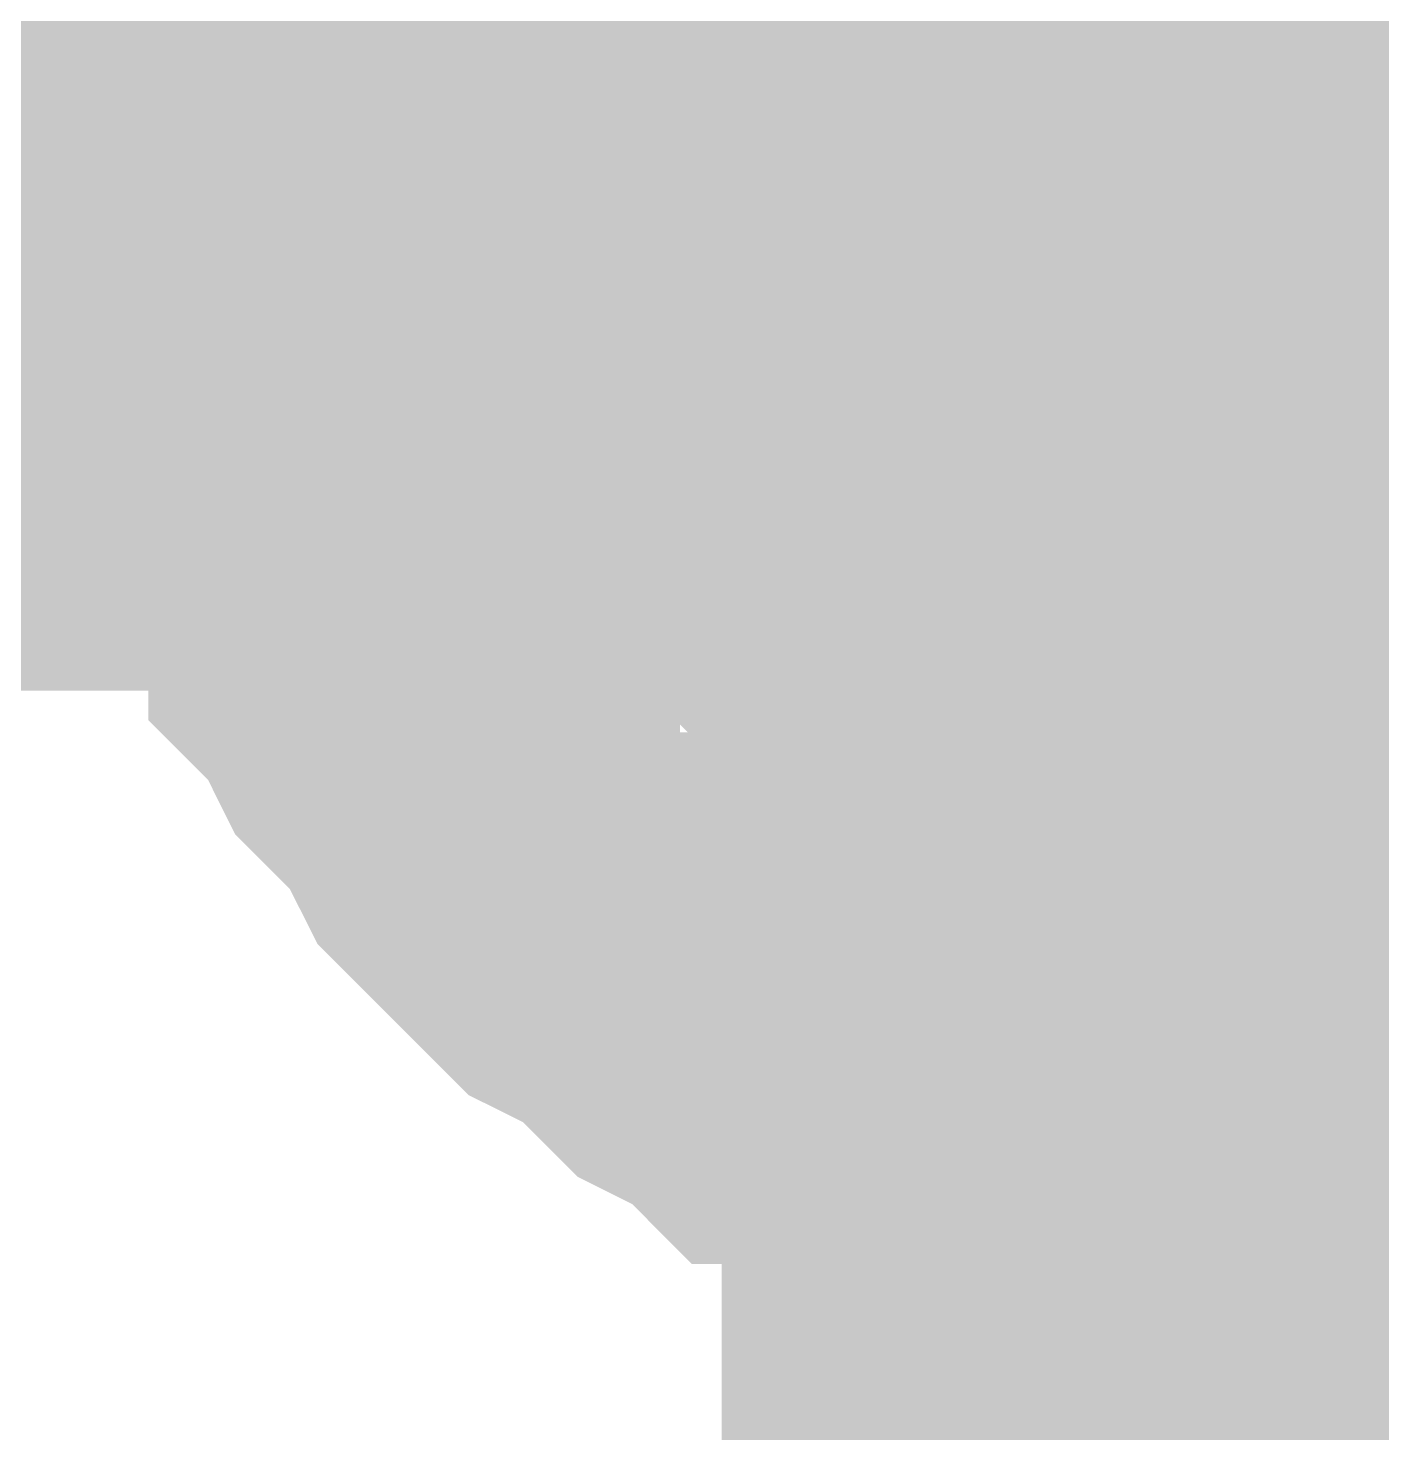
# Model space of a CAD drawing. Header units: inches. Extents: x 0 to 841, y 0 to 594.
# Drawn here: x 494.07 to 495.183, y 216.509 to 217.665 of the extents above; entities that cross this region are included whole.
import ezdxf

# ---------------------------------------------------------------- set-up
doc = ezdxf.new("R2010")
doc.units = ezdxf.units.IN
doc.layers.add('Sheet', color=255, linetype='Continuous')

msp = doc.modelspace()

# ---------------------------------------------------------------- linework, layer by layer
at = {"layer": 'Sheet'}
for points in [[(495.015, 212.4862, 0.7493, 0.7493, 0), (495.015, 217.4946, 0.7493, 0.7493, 0), (495.015, 222.4805, 0.7493, 0.7493, 0), (495.015, 227.4889, 0.7493, 0.7493, 0)], [(494.2514, 217.4946, 0.2997, 0.2997, 0), (494.2514, 217.5395, 0.2997, 0.2997, 0), (494.2514, 217.5844, 0.2997, 0.2997, 0), (494.2514, 217.6069, 0.2997, 0.2997, 0), (494.2739, 217.6518, 0.2997, 0.2997, 0), (494.2739, 217.6967, 0.2997, 0.2997, 0), (494.2964, 217.7191, 0.2997, 0.2997, 0), (494.2964, 217.7641, 0.2997, 0.2997, 0), (494.3188, 217.7865, 0.2997, 0.2997, 0), (494.3188, 217.8314, 0.2997, 0.2997, 0)], [(494.2514, 217.4946, 0.2997, 0.2997, 0), (494.2514, 217.5395, 0.2997, 0.2997, 0), (494.2514, 217.5844, 0.2997, 0.2997, 0), (494.2514, 217.6069, 0.2997, 0.2997, 0), (494.2739, 217.6518, 0.2997, 0.2997, 0), (494.2739, 217.6967, 0.2997, 0.2997, 0), (494.2964, 217.7191, 0.2997, 0.2997, 0), (494.2964, 217.7641, 0.2997, 0.2997, 0), (494.3188, 217.7865, 0.2997, 0.2997, 0), (494.3188, 217.8314, 0.2997, 0.2997, 0)], [(494.2514, 217.4946, 0.2997, 0.2997, 0), (494.2514, 217.5395, 0.2997, 0.2997, 0), (494.2514, 217.5844, 0.2997, 0.2997, 0), (494.2514, 217.6069, 0.2997, 0.2997, 0), (494.2739, 217.6518, 0.2997, 0.2997, 0), (494.2739, 217.6967, 0.2997, 0.2997, 0), (494.2964, 217.7191, 0.2997, 0.2997, 0), (494.2964, 217.7641, 0.2997, 0.2997, 0), (494.3188, 217.7865, 0.2997, 0.2997, 0), (494.3188, 217.8314, 0.2997, 0.2997, 0)], [(494.4985, 217.4946, 0.2997, 0.2997, 0), (494.4985, 217.517, 0.2997, 0.2997, 0), (494.4985, 217.5395, 0.2997, 0.2997, 0), (494.4985, 217.5619, 0.2997, 0.2997, 0), (494.4985, 217.5844, 0.2997, 0.2997, 0), (494.5209, 217.6069, 0.2997, 0.2997, 0), (494.5209, 217.6293, 0.2997, 0.2997, 0), (494.5209, 217.6742, 0.2997, 0.2997, 0), (494.5434, 217.6742, 0.2997, 0.2997, 0), (494.5434, 217.6967, 0.2997, 0.2997, 0), (494.5659, 217.7191, 0.2997, 0.2997, 0), (494.5659, 217.7416, 0.2997, 0.2997, 0), (494.5883, 217.7641, 0.2997, 0.2997, 0), (494.5883, 217.7865, 0.2997, 0.2997, 0), (494.6108, 217.809, 0.2997, 0.2997, 0), (494.6332, 217.8314, 0.2997, 0.2997, 0)], [(494.4985, 217.4946, 0.2997, 0.2997, 0), (494.4985, 217.517, 0.2997, 0.2997, 0), (494.4985, 217.5395, 0.2997, 0.2997, 0), (494.4985, 217.5619, 0.2997, 0.2997, 0), (494.4985, 217.5844, 0.2997, 0.2997, 0), (494.5209, 217.6069, 0.2997, 0.2997, 0), (494.5209, 217.6293, 0.2997, 0.2997, 0), (494.5209, 217.6742, 0.2997, 0.2997, 0), (494.5434, 217.6742, 0.2997, 0.2997, 0), (494.5434, 217.6967, 0.2997, 0.2997, 0), (494.5659, 217.7191, 0.2997, 0.2997, 0), (494.5659, 217.7416, 0.2997, 0.2997, 0), (494.5883, 217.7641, 0.2997, 0.2997, 0), (494.5883, 217.7865, 0.2997, 0.2997, 0), (494.6108, 217.809, 0.2997, 0.2997, 0), (494.6332, 217.8314, 0.2997, 0.2997, 0)], [(490.0069, 217.4946, 0.7493, 0.7493, 0), (495.015, 217.4946, 0.7493, 0.7493, 0)], [(494.2514, 217.4946, 0.0991, 0.0991, 0), (494.2514, 217.5395, 0.0991, 0.0991, 0), (494.2514, 217.5844, 0.0991, 0.0991, 0), (494.2514, 217.6069, 0.0991, 0.0991, 0), (494.2739, 217.6518, 0.0991, 0.0991, 0), (494.2739, 217.6967, 0.0991, 0.0991, 0), (494.2964, 217.7191, 0.0991, 0.0991, 0)], [(494.2514, 217.4946, 0.0991, 0.0991, 0), (494.2514, 217.5395, 0.0991, 0.0991, 0), (494.2514, 217.5844, 0.0991, 0.0991, 0), (494.2514, 217.6069, 0.0991, 0.0991, 0), (494.2739, 217.6518, 0.0991, 0.0991, 0), (494.2739, 217.6967, 0.0991, 0.0991, 0), (494.2964, 217.7191, 0.0991, 0.0991, 0)], [(494.2514, 217.4946, 0.0991, 0.0991, 0), (494.2514, 217.5395, 0.0991, 0.0991, 0), (494.2514, 217.5844, 0.0991, 0.0991, 0), (494.2514, 217.6069, 0.0991, 0.0991, 0), (494.2739, 217.6518, 0.0991, 0.0991, 0), (494.2739, 217.6967, 0.0991, 0.0991, 0), (494.2964, 217.7191, 0.0991, 0.0991, 0)], [(494.4985, 217.4946, 0.0991, 0.0991, 0), (494.4985, 217.517, 0.0991, 0.0991, 0), (494.4985, 217.5395, 0.0991, 0.0991, 0), (494.4985, 217.5619, 0.0991, 0.0991, 0), (494.4985, 217.5844, 0.0991, 0.0991, 0), (494.5209, 217.6069, 0.0991, 0.0991, 0), (494.5209, 217.6293, 0.0991, 0.0991, 0), (494.5209, 217.6742, 0.0991, 0.0991, 0), (494.5434, 217.6742, 0.0991, 0.0991, 0), (494.5434, 217.6967, 0.0991, 0.0991, 0), (494.5659, 217.7191, 0.0991, 0.0991, 0)], [(494.4985, 217.4946, 0.0991, 0.0991, 0), (494.4985, 217.517, 0.0991, 0.0991, 0), (494.4985, 217.5395, 0.0991, 0.0991, 0), (494.4985, 217.5619, 0.0991, 0.0991, 0), (494.4985, 217.5844, 0.0991, 0.0991, 0), (494.5209, 217.6069, 0.0991, 0.0991, 0), (494.5209, 217.6293, 0.0991, 0.0991, 0), (494.5209, 217.6742, 0.0991, 0.0991, 0), (494.5434, 217.6742, 0.0991, 0.0991, 0), (494.5434, 217.6967, 0.0991, 0.0991, 0), (494.5659, 217.7191, 0.0991, 0.0991, 0)], [(490.0069, 217.4946, 0.2997, 0.2997, 0), (495.015, 217.4946, 0.2997, 0.2997, 0)], [(495.015, 216.7309, 0.2997, 0.2997, 0), (494.9701, 216.7309, 0.2997, 0.2997, 0), (494.9252, 216.7309, 0.2997, 0.2997, 0), (494.9027, 216.7309, 0.2997, 0.2997, 0), (494.8578, 216.7534, 0.2997, 0.2997, 0), (494.8129, 216.7534, 0.2997, 0.2997, 0), (494.7904, 216.7759, 0.2997, 0.2997, 0), (494.7455, 216.7759, 0.2997, 0.2997, 0), (494.7231, 216.7983, 0.2997, 0.2997, 0), (494.6781, 216.7983, 0.2997, 0.2997, 0), (494.6557, 216.8208, 0.2997, 0.2997, 0), (494.6108, 216.8432, 0.2997, 0.2997, 0), (494.5883, 216.8657, 0.2997, 0.2997, 0), (494.5659, 216.8882, 0.2997, 0.2997, 0), (494.5209, 216.9106, 0.2997, 0.2997, 0), (494.4985, 216.9331, 0.2997, 0.2997, 0), (494.476, 216.9555, 0.2997, 0.2997, 0), (494.4536, 216.978, 0.2997, 0.2997, 0), (494.4311, 217.0005, 0.2997, 0.2997, 0), (494.4086, 217.0454, 0.2997, 0.2997, 0), (494.3862, 217.0678, 0.2997, 0.2997, 0), (494.3637, 217.0903, 0.2997, 0.2997, 0), (494.3413, 217.1352, 0.2997, 0.2997, 0), (494.3188, 217.1577, 0.2997, 0.2997, 0), (494.3188, 217.2026, 0.2997, 0.2997, 0), (494.2964, 217.225, 0.2997, 0.2997, 0), (494.2964, 217.27, 0.2997, 0.2997, 0), (494.2739, 217.2924, 0.2997, 0.2997, 0), (494.2739, 217.3373, 0.2997, 0.2997, 0), (494.2514, 217.3823, 0.2997, 0.2997, 0), (494.2514, 217.4047, 0.2997, 0.2997, 0), (494.2514, 217.4496, 0.2997, 0.2997, 0), (494.2514, 217.4946, 0.2997, 0.2997, 0)], [(494.2514, 217.4946, 0.2997, 0.2997, 0), (494.2514, 217.4946, 0.2997, 0.2997, 0)], [(495.015, 216.7309, 0.2997, 0.2997, 0), (494.9701, 216.7309, 0.2997, 0.2997, 0), (494.9252, 216.7309, 0.2997, 0.2997, 0), (494.9027, 216.7309, 0.2997, 0.2997, 0), (494.8578, 216.7534, 0.2997, 0.2997, 0), (494.8129, 216.7534, 0.2997, 0.2997, 0), (494.7904, 216.7759, 0.2997, 0.2997, 0), (494.7455, 216.7759, 0.2997, 0.2997, 0), (494.7231, 216.7983, 0.2997, 0.2997, 0), (494.6781, 216.7983, 0.2997, 0.2997, 0), (494.6557, 216.8208, 0.2997, 0.2997, 0), (494.6108, 216.8432, 0.2997, 0.2997, 0), (494.5883, 216.8657, 0.2997, 0.2997, 0), (494.5659, 216.8882, 0.2997, 0.2997, 0), (494.5209, 216.9106, 0.2997, 0.2997, 0), (494.4985, 216.9331, 0.2997, 0.2997, 0), (494.476, 216.9555, 0.2997, 0.2997, 0), (494.4536, 216.978, 0.2997, 0.2997, 0), (494.4311, 217.0005, 0.2997, 0.2997, 0), (494.4086, 217.0454, 0.2997, 0.2997, 0), (494.3862, 217.0678, 0.2997, 0.2997, 0), (494.3637, 217.0903, 0.2997, 0.2997, 0), (494.3413, 217.1352, 0.2997, 0.2997, 0), (494.3188, 217.1577, 0.2997, 0.2997, 0), (494.3188, 217.2026, 0.2997, 0.2997, 0), (494.2964, 217.225, 0.2997, 0.2997, 0), (494.2964, 217.27, 0.2997, 0.2997, 0), (494.2739, 217.2924, 0.2997, 0.2997, 0), (494.2739, 217.3373, 0.2997, 0.2997, 0), (494.2514, 217.3823, 0.2997, 0.2997, 0), (494.2514, 217.4047, 0.2997, 0.2997, 0), (494.2514, 217.4496, 0.2997, 0.2997, 0), (494.2514, 217.4946, 0.2997, 0.2997, 0)], [(494.2514, 217.4946, 0.2997, 0.2997, 0), (494.2514, 217.4946, 0.2997, 0.2997, 0)], [(495.015, 216.7309, 0.2997, 0.2997, 0), (494.9701, 216.7309, 0.2997, 0.2997, 0), (494.9252, 216.7309, 0.2997, 0.2997, 0), (494.9027, 216.7309, 0.2997, 0.2997, 0), (494.8578, 216.7534, 0.2997, 0.2997, 0), (494.8129, 216.7534, 0.2997, 0.2997, 0), (494.7904, 216.7759, 0.2997, 0.2997, 0), (494.7455, 216.7759, 0.2997, 0.2997, 0), (494.7231, 216.7983, 0.2997, 0.2997, 0), (494.6781, 216.7983, 0.2997, 0.2997, 0), (494.6557, 216.8208, 0.2997, 0.2997, 0), (494.6108, 216.8432, 0.2997, 0.2997, 0), (494.5883, 216.8657, 0.2997, 0.2997, 0), (494.5659, 216.8882, 0.2997, 0.2997, 0), (494.5209, 216.9106, 0.2997, 0.2997, 0), (494.4985, 216.9331, 0.2997, 0.2997, 0), (494.476, 216.9555, 0.2997, 0.2997, 0), (494.4536, 216.978, 0.2997, 0.2997, 0), (494.4311, 217.0005, 0.2997, 0.2997, 0), (494.4086, 217.0454, 0.2997, 0.2997, 0), (494.3862, 217.0678, 0.2997, 0.2997, 0), (494.3637, 217.0903, 0.2997, 0.2997, 0), (494.3413, 217.1352, 0.2997, 0.2997, 0), (494.3188, 217.1577, 0.2997, 0.2997, 0), (494.3188, 217.2026, 0.2997, 0.2997, 0), (494.2964, 217.225, 0.2997, 0.2997, 0), (494.2964, 217.27, 0.2997, 0.2997, 0), (494.2739, 217.2924, 0.2997, 0.2997, 0), (494.2739, 217.3373, 0.2997, 0.2997, 0), (494.2514, 217.3823, 0.2997, 0.2997, 0), (494.2514, 217.4047, 0.2997, 0.2997, 0), (494.2514, 217.4496, 0.2997, 0.2997, 0), (494.2514, 217.4946, 0.2997, 0.2997, 0)], [(494.2514, 217.4946, 0.2997, 0.2997, 0), (494.2514, 217.4946, 0.2997, 0.2997, 0)], [(495.015, 216.978, 0.2997, 0.2997, 0), (494.9925, 216.978, 0.2997, 0.2997, 0), (494.9701, 216.978, 0.2997, 0.2997, 0), (494.9252, 216.978, 0.2997, 0.2997, 0), (494.9027, 216.978, 0.2997, 0.2997, 0), (494.8803, 217.0005, 0.2997, 0.2997, 0), (494.8578, 217.0005, 0.2997, 0.2997, 0), (494.8353, 217.0005, 0.2997, 0.2997, 0), (494.8129, 217.0229, 0.2997, 0.2997, 0), (494.7904, 217.0229, 0.2997, 0.2997, 0), (494.768, 217.0454, 0.2997, 0.2997, 0), (494.7455, 217.0454, 0.2997, 0.2997, 0), (494.7231, 217.0678, 0.2997, 0.2997, 0), (494.7006, 217.0678, 0.2997, 0.2997, 0), (494.6781, 217.0903, 0.2997, 0.2997, 0), (494.6557, 217.1127, 0.2997, 0.2997, 0), (494.6557, 217.1352, 0.2997, 0.2997, 0), (494.6332, 217.1352, 0.2997, 0.2997, 0), (494.6108, 217.1577, 0.2997, 0.2997, 0), (494.5883, 217.1801, 0.2997, 0.2997, 0), (494.5883, 217.2026, 0.2997, 0.2997, 0), (494.5659, 217.225, 0.2997, 0.2997, 0), (494.5659, 217.2475, 0.2997, 0.2997, 0), (494.5434, 217.27, 0.2997, 0.2997, 0), (494.5434, 217.2924, 0.2997, 0.2997, 0), (494.5209, 217.3149, 0.2997, 0.2997, 0), (494.5209, 217.3373, 0.2997, 0.2997, 0), (494.5209, 217.3598, 0.2997, 0.2997, 0), (494.4985, 217.3823, 0.2997, 0.2997, 0), (494.4985, 217.4047, 0.2997, 0.2997, 0), (494.4985, 217.4496, 0.2997, 0.2997, 0), (494.4985, 217.4721, 0.2997, 0.2997, 0), (494.4985, 217.4946, 0.2997, 0.2997, 0)], [(494.4985, 217.4946, 0.2997, 0.2997, 0), (494.4985, 217.4946, 0.2997, 0.2997, 0)], [(495.015, 216.978, 0.2997, 0.2997, 0), (494.9925, 216.978, 0.2997, 0.2997, 0), (494.9701, 216.978, 0.2997, 0.2997, 0), (494.9252, 216.978, 0.2997, 0.2997, 0), (494.9027, 216.978, 0.2997, 0.2997, 0), (494.8803, 217.0005, 0.2997, 0.2997, 0), (494.8578, 217.0005, 0.2997, 0.2997, 0), (494.8353, 217.0005, 0.2997, 0.2997, 0), (494.8129, 217.0229, 0.2997, 0.2997, 0), (494.7904, 217.0229, 0.2997, 0.2997, 0), (494.768, 217.0454, 0.2997, 0.2997, 0), (494.7455, 217.0454, 0.2997, 0.2997, 0), (494.7231, 217.0678, 0.2997, 0.2997, 0), (494.7006, 217.0678, 0.2997, 0.2997, 0), (494.6781, 217.0903, 0.2997, 0.2997, 0), (494.6557, 217.1127, 0.2997, 0.2997, 0), (494.6557, 217.1352, 0.2997, 0.2997, 0), (494.6332, 217.1352, 0.2997, 0.2997, 0), (494.6108, 217.1577, 0.2997, 0.2997, 0), (494.5883, 217.1801, 0.2997, 0.2997, 0), (494.5883, 217.2026, 0.2997, 0.2997, 0), (494.5659, 217.225, 0.2997, 0.2997, 0), (494.5659, 217.2475, 0.2997, 0.2997, 0), (494.5434, 217.27, 0.2997, 0.2997, 0), (494.5434, 217.2924, 0.2997, 0.2997, 0), (494.5209, 217.3149, 0.2997, 0.2997, 0), (494.5209, 217.3373, 0.2997, 0.2997, 0), (494.5209, 217.3598, 0.2997, 0.2997, 0), (494.4985, 217.3823, 0.2997, 0.2997, 0), (494.4985, 217.4047, 0.2997, 0.2997, 0), (494.4985, 217.4496, 0.2997, 0.2997, 0), (494.4985, 217.4721, 0.2997, 0.2997, 0), (494.4985, 217.4946, 0.2997, 0.2997, 0)], [(494.4985, 217.4946, 0.2997, 0.2997, 0), (494.4985, 217.4946, 0.2997, 0.2997, 0)], [(495.015, 216.7309, 0.0991, 0.0991, 0), (494.9701, 216.7309, 0.0991, 0.0991, 0), (494.9252, 216.7309, 0.0991, 0.0991, 0), (494.9027, 216.7309, 0.0991, 0.0991, 0), (494.8578, 216.7534, 0.0991, 0.0991, 0), (494.8129, 216.7534, 0.0991, 0.0991, 0), (494.7904, 216.7759, 0.0991, 0.0991, 0), (494.7455, 216.7759, 0.0991, 0.0991, 0), (494.7231, 216.7983, 0.0991, 0.0991, 0), (494.6781, 216.7983, 0.0991, 0.0991, 0), (494.6557, 216.8208, 0.0991, 0.0991, 0), (494.6108, 216.8432, 0.0991, 0.0991, 0), (494.5883, 216.8657, 0.0991, 0.0991, 0), (494.5659, 216.8882, 0.0991, 0.0991, 0), (494.5209, 216.9106, 0.0991, 0.0991, 0), (494.4985, 216.9331, 0.0991, 0.0991, 0), (494.476, 216.9555, 0.0991, 0.0991, 0), (494.4536, 216.978, 0.0991, 0.0991, 0), (494.4311, 217.0005, 0.0991, 0.0991, 0), (494.4086, 217.0454, 0.0991, 0.0991, 0), (494.3862, 217.0678, 0.0991, 0.0991, 0), (494.3637, 217.0903, 0.0991, 0.0991, 0), (494.3413, 217.1352, 0.0991, 0.0991, 0), (494.3188, 217.1577, 0.0991, 0.0991, 0), (494.3188, 217.2026, 0.0991, 0.0991, 0), (494.2964, 217.225, 0.0991, 0.0991, 0), (494.2964, 217.27, 0.0991, 0.0991, 0), (494.2739, 217.2924, 0.0991, 0.0991, 0), (494.2739, 217.3373, 0.0991, 0.0991, 0), (494.2514, 217.3823, 0.0991, 0.0991, 0), (494.2514, 217.4047, 0.0991, 0.0991, 0), (494.2514, 217.4496, 0.0991, 0.0991, 0), (494.2514, 217.4946, 0.0991, 0.0991, 0)], [(494.2514, 217.4946, 0.0991, 0.0991, 0), (494.2514, 217.4946, 0.0991, 0.0991, 0)], [(495.015, 216.7309, 0.0991, 0.0991, 0), (494.9701, 216.7309, 0.0991, 0.0991, 0), (494.9252, 216.7309, 0.0991, 0.0991, 0), (494.9027, 216.7309, 0.0991, 0.0991, 0), (494.8578, 216.7534, 0.0991, 0.0991, 0), (494.8129, 216.7534, 0.0991, 0.0991, 0), (494.7904, 216.7759, 0.0991, 0.0991, 0), (494.7455, 216.7759, 0.0991, 0.0991, 0), (494.7231, 216.7983, 0.0991, 0.0991, 0), (494.6781, 216.7983, 0.0991, 0.0991, 0), (494.6557, 216.8208, 0.0991, 0.0991, 0), (494.6108, 216.8432, 0.0991, 0.0991, 0), (494.5883, 216.8657, 0.0991, 0.0991, 0), (494.5659, 216.8882, 0.0991, 0.0991, 0), (494.5209, 216.9106, 0.0991, 0.0991, 0), (494.4985, 216.9331, 0.0991, 0.0991, 0), (494.476, 216.9555, 0.0991, 0.0991, 0), (494.4536, 216.978, 0.0991, 0.0991, 0), (494.4311, 217.0005, 0.0991, 0.0991, 0), (494.4086, 217.0454, 0.0991, 0.0991, 0), (494.3862, 217.0678, 0.0991, 0.0991, 0), (494.3637, 217.0903, 0.0991, 0.0991, 0), (494.3413, 217.1352, 0.0991, 0.0991, 0), (494.3188, 217.1577, 0.0991, 0.0991, 0), (494.3188, 217.2026, 0.0991, 0.0991, 0), (494.2964, 217.225, 0.0991, 0.0991, 0), (494.2964, 217.27, 0.0991, 0.0991, 0), (494.2739, 217.2924, 0.0991, 0.0991, 0), (494.2739, 217.3373, 0.0991, 0.0991, 0), (494.2514, 217.3823, 0.0991, 0.0991, 0), (494.2514, 217.4047, 0.0991, 0.0991, 0), (494.2514, 217.4496, 0.0991, 0.0991, 0), (494.2514, 217.4946, 0.0991, 0.0991, 0)], [(494.2514, 217.4946, 0.0991, 0.0991, 0), (494.2514, 217.4946, 0.0991, 0.0991, 0)], [(495.015, 216.7309, 0.0991, 0.0991, 0), (494.9701, 216.7309, 0.0991, 0.0991, 0), (494.9252, 216.7309, 0.0991, 0.0991, 0), (494.9027, 216.7309, 0.0991, 0.0991, 0), (494.8578, 216.7534, 0.0991, 0.0991, 0), (494.8129, 216.7534, 0.0991, 0.0991, 0), (494.7904, 216.7759, 0.0991, 0.0991, 0), (494.7455, 216.7759, 0.0991, 0.0991, 0), (494.7231, 216.7983, 0.0991, 0.0991, 0), (494.6781, 216.7983, 0.0991, 0.0991, 0), (494.6557, 216.8208, 0.0991, 0.0991, 0), (494.6108, 216.8432, 0.0991, 0.0991, 0), (494.5883, 216.8657, 0.0991, 0.0991, 0), (494.5659, 216.8882, 0.0991, 0.0991, 0), (494.5209, 216.9106, 0.0991, 0.0991, 0), (494.4985, 216.9331, 0.0991, 0.0991, 0), (494.476, 216.9555, 0.0991, 0.0991, 0), (494.4536, 216.978, 0.0991, 0.0991, 0), (494.4311, 217.0005, 0.0991, 0.0991, 0), (494.4086, 217.0454, 0.0991, 0.0991, 0), (494.3862, 217.0678, 0.0991, 0.0991, 0), (494.3637, 217.0903, 0.0991, 0.0991, 0), (494.3413, 217.1352, 0.0991, 0.0991, 0), (494.3188, 217.1577, 0.0991, 0.0991, 0), (494.3188, 217.2026, 0.0991, 0.0991, 0), (494.2964, 217.225, 0.0991, 0.0991, 0), (494.2964, 217.27, 0.0991, 0.0991, 0), (494.2739, 217.2924, 0.0991, 0.0991, 0), (494.2739, 217.3373, 0.0991, 0.0991, 0), (494.2514, 217.3823, 0.0991, 0.0991, 0), (494.2514, 217.4047, 0.0991, 0.0991, 0), (494.2514, 217.4496, 0.0991, 0.0991, 0), (494.2514, 217.4946, 0.0991, 0.0991, 0)], [(494.2514, 217.4946, 0.0991, 0.0991, 0), (494.2514, 217.4946, 0.0991, 0.0991, 0)], [(495.015, 216.978, 0.0991, 0.0991, 0), (494.9925, 216.978, 0.0991, 0.0991, 0), (494.9701, 216.978, 0.0991, 0.0991, 0), (494.9252, 216.978, 0.0991, 0.0991, 0), (494.9027, 216.978, 0.0991, 0.0991, 0), (494.8803, 217.0005, 0.0991, 0.0991, 0), (494.8578, 217.0005, 0.0991, 0.0991, 0), (494.8353, 217.0005, 0.0991, 0.0991, 0), (494.8129, 217.0229, 0.0991, 0.0991, 0), (494.7904, 217.0229, 0.0991, 0.0991, 0), (494.768, 217.0454, 0.0991, 0.0991, 0), (494.7455, 217.0454, 0.0991, 0.0991, 0), (494.7231, 217.0678, 0.0991, 0.0991, 0), (494.7006, 217.0678, 0.0991, 0.0991, 0), (494.6781, 217.0903, 0.0991, 0.0991, 0), (494.6557, 217.1127, 0.0991, 0.0991, 0), (494.6557, 217.1352, 0.0991, 0.0991, 0), (494.6332, 217.1352, 0.0991, 0.0991, 0), (494.6108, 217.1577, 0.0991, 0.0991, 0), (494.5883, 217.1801, 0.0991, 0.0991, 0), (494.5883, 217.2026, 0.0991, 0.0991, 0), (494.5659, 217.225, 0.0991, 0.0991, 0), (494.5659, 217.2475, 0.0991, 0.0991, 0), (494.5434, 217.27, 0.0991, 0.0991, 0), (494.5434, 217.2924, 0.0991, 0.0991, 0), (494.5209, 217.3149, 0.0991, 0.0991, 0), (494.5209, 217.3373, 0.0991, 0.0991, 0), (494.5209, 217.3598, 0.0991, 0.0991, 0), (494.4985, 217.3823, 0.0991, 0.0991, 0), (494.4985, 217.4047, 0.0991, 0.0991, 0), (494.4985, 217.4496, 0.0991, 0.0991, 0), (494.4985, 217.4721, 0.0991, 0.0991, 0), (494.4985, 217.4946, 0.0991, 0.0991, 0)], [(494.4985, 217.4946, 0.0991, 0.0991, 0), (494.4985, 217.4946, 0.0991, 0.0991, 0)], [(495.015, 216.978, 0.0991, 0.0991, 0), (494.9925, 216.978, 0.0991, 0.0991, 0), (494.9701, 216.978, 0.0991, 0.0991, 0), (494.9252, 216.978, 0.0991, 0.0991, 0), (494.9027, 216.978, 0.0991, 0.0991, 0), (494.8803, 217.0005, 0.0991, 0.0991, 0), (494.8578, 217.0005, 0.0991, 0.0991, 0), (494.8353, 217.0005, 0.0991, 0.0991, 0), (494.8129, 217.0229, 0.0991, 0.0991, 0), (494.7904, 217.0229, 0.0991, 0.0991, 0), (494.768, 217.0454, 0.0991, 0.0991, 0), (494.7455, 217.0454, 0.0991, 0.0991, 0), (494.7231, 217.0678, 0.0991, 0.0991, 0), (494.7006, 217.0678, 0.0991, 0.0991, 0), (494.6781, 217.0903, 0.0991, 0.0991, 0), (494.6557, 217.1127, 0.0991, 0.0991, 0), (494.6557, 217.1352, 0.0991, 0.0991, 0), (494.6332, 217.1352, 0.0991, 0.0991, 0), (494.6108, 217.1577, 0.0991, 0.0991, 0), (494.5883, 217.1801, 0.0991, 0.0991, 0), (494.5883, 217.2026, 0.0991, 0.0991, 0), (494.5659, 217.225, 0.0991, 0.0991, 0), (494.5659, 217.2475, 0.0991, 0.0991, 0), (494.5434, 217.27, 0.0991, 0.0991, 0), (494.5434, 217.2924, 0.0991, 0.0991, 0), (494.5209, 217.3149, 0.0991, 0.0991, 0), (494.5209, 217.3373, 0.0991, 0.0991, 0), (494.5209, 217.3598, 0.0991, 0.0991, 0), (494.4985, 217.3823, 0.0991, 0.0991, 0), (494.4985, 217.4047, 0.0991, 0.0991, 0), (494.4985, 217.4496, 0.0991, 0.0991, 0), (494.4985, 217.4721, 0.0991, 0.0991, 0), (494.4985, 217.4946, 0.0991, 0.0991, 0)], [(494.4985, 217.4946, 0.0991, 0.0991, 0), (494.4985, 217.4946, 0.0991, 0.0991, 0)], [(495.3519, 217.1127, 0.2997, 0.2997, 0), (495.3294, 217.0903, 0.2997, 0.2997, 0), (495.307, 217.0678, 0.2997, 0.2997, 0), (495.2845, 217.0678, 0.2997, 0.2997, 0), (495.262, 217.0454, 0.2997, 0.2997, 0), (495.2396, 217.0454, 0.2997, 0.2997, 0), (495.2171, 217.0229, 0.2997, 0.2997, 0), (495.1947, 217.0229, 0.2997, 0.2997, 0), (495.1947, 217.0005, 0.2997, 0.2997, 0), (495.1498, 217.0005, 0.2997, 0.2997, 0), (495.1273, 217.0005, 0.2997, 0.2997, 0), (495.1048, 216.978, 0.2997, 0.2997, 0), (495.0824, 216.978, 0.2997, 0.2997, 0), (495.0599, 216.978, 0.2997, 0.2997, 0), (495.0375, 216.978, 0.2997, 0.2997, 0), (495.015, 216.978, 0.2997, 0.2997, 0)], [(495.3519, 217.1127, 0.2997, 0.2997, 0), (495.3294, 217.0903, 0.2997, 0.2997, 0), (495.307, 217.0678, 0.2997, 0.2997, 0), (495.2845, 217.0678, 0.2997, 0.2997, 0), (495.262, 217.0454, 0.2997, 0.2997, 0), (495.2396, 217.0454, 0.2997, 0.2997, 0), (495.2171, 217.0229, 0.2997, 0.2997, 0), (495.1947, 217.0229, 0.2997, 0.2997, 0), (495.1947, 217.0005, 0.2997, 0.2997, 0), (495.1498, 217.0005, 0.2997, 0.2997, 0), (495.1273, 217.0005, 0.2997, 0.2997, 0), (495.1048, 216.978, 0.2997, 0.2997, 0), (495.0824, 216.978, 0.2997, 0.2997, 0), (495.0599, 216.978, 0.2997, 0.2997, 0), (495.0375, 216.978, 0.2997, 0.2997, 0), (495.015, 216.978, 0.2997, 0.2997, 0)], [(495.2396, 217.0454, 0.0991, 0.0991, 0), (495.2171, 217.0229, 0.0991, 0.0991, 0), (495.1947, 217.0229, 0.0991, 0.0991, 0), (495.1947, 217.0005, 0.0991, 0.0991, 0), (495.1498, 217.0005, 0.0991, 0.0991, 0), (495.1273, 217.0005, 0.0991, 0.0991, 0), (495.1048, 216.978, 0.0991, 0.0991, 0), (495.0824, 216.978, 0.0991, 0.0991, 0), (495.0599, 216.978, 0.0991, 0.0991, 0), (495.0375, 216.978, 0.0991, 0.0991, 0), (495.015, 216.978, 0.0991, 0.0991, 0)], [(495.2396, 217.0454, 0.0991, 0.0991, 0), (495.2171, 217.0229, 0.0991, 0.0991, 0), (495.1947, 217.0229, 0.0991, 0.0991, 0), (495.1947, 217.0005, 0.0991, 0.0991, 0), (495.1498, 217.0005, 0.0991, 0.0991, 0), (495.1273, 217.0005, 0.0991, 0.0991, 0), (495.1048, 216.978, 0.0991, 0.0991, 0), (495.0824, 216.978, 0.0991, 0.0991, 0), (495.0599, 216.978, 0.0991, 0.0991, 0), (495.0375, 216.978, 0.0991, 0.0991, 0), (495.015, 216.978, 0.0991, 0.0991, 0)], [(495.3743, 216.8208, 0.2997, 0.2997, 0), (495.3294, 216.7983, 0.2997, 0.2997, 0), (495.307, 216.7983, 0.2997, 0.2997, 0), (495.262, 216.7759, 0.2997, 0.2997, 0), (495.2396, 216.7759, 0.2997, 0.2997, 0), (495.1947, 216.7534, 0.2997, 0.2997, 0), (495.1722, 216.7534, 0.2997, 0.2997, 0), (495.1273, 216.7309, 0.2997, 0.2997, 0), (495.0824, 216.7309, 0.2997, 0.2997, 0), (495.0599, 216.7309, 0.2997, 0.2997, 0), (495.015, 216.7309, 0.2997, 0.2997, 0)], [(495.3743, 216.8208, 0.2997, 0.2997, 0), (495.3294, 216.7983, 0.2997, 0.2997, 0), (495.307, 216.7983, 0.2997, 0.2997, 0), (495.262, 216.7759, 0.2997, 0.2997, 0), (495.2396, 216.7759, 0.2997, 0.2997, 0), (495.1947, 216.7534, 0.2997, 0.2997, 0), (495.1722, 216.7534, 0.2997, 0.2997, 0), (495.1273, 216.7309, 0.2997, 0.2997, 0), (495.0824, 216.7309, 0.2997, 0.2997, 0), (495.0599, 216.7309, 0.2997, 0.2997, 0), (495.015, 216.7309, 0.2997, 0.2997, 0)], [(495.3743, 216.8208, 0.2997, 0.2997, 0), (495.3294, 216.7983, 0.2997, 0.2997, 0), (495.307, 216.7983, 0.2997, 0.2997, 0), (495.262, 216.7759, 0.2997, 0.2997, 0), (495.2396, 216.7759, 0.2997, 0.2997, 0), (495.1947, 216.7534, 0.2997, 0.2997, 0), (495.1722, 216.7534, 0.2997, 0.2997, 0), (495.1273, 216.7309, 0.2997, 0.2997, 0), (495.0824, 216.7309, 0.2997, 0.2997, 0), (495.0599, 216.7309, 0.2997, 0.2997, 0), (495.015, 216.7309, 0.2997, 0.2997, 0)], [(495.2396, 216.7759, 0.0991, 0.0991, 0), (495.1947, 216.7534, 0.0991, 0.0991, 0), (495.1722, 216.7534, 0.0991, 0.0991, 0), (495.1273, 216.7309, 0.0991, 0.0991, 0), (495.0824, 216.7309, 0.0991, 0.0991, 0), (495.0599, 216.7309, 0.0991, 0.0991, 0), (495.015, 216.7309, 0.0991, 0.0991, 0)], [(495.2396, 216.7759, 0.0991, 0.0991, 0), (495.1947, 216.7534, 0.0991, 0.0991, 0), (495.1722, 216.7534, 0.0991, 0.0991, 0), (495.1273, 216.7309, 0.0991, 0.0991, 0), (495.0824, 216.7309, 0.0991, 0.0991, 0), (495.0599, 216.7309, 0.0991, 0.0991, 0), (495.015, 216.7309, 0.0991, 0.0991, 0)], [(495.2396, 216.7759, 0.0991, 0.0991, 0), (495.1947, 216.7534, 0.0991, 0.0991, 0), (495.1722, 216.7534, 0.0991, 0.0991, 0), (495.1273, 216.7309, 0.0991, 0.0991, 0), (495.0824, 216.7309, 0.0991, 0.0991, 0), (495.0599, 216.7309, 0.0991, 0.0991, 0), (495.015, 216.7309, 0.0991, 0.0991, 0)]]:
    msp.add_lwpolyline(points, format="xyseb", dxfattribs=at)
msp.add_lwpolyline([(494.746, 217.5, 0.508, 0.508, 1), (495.254, 217.5, 0.508, 0.508, 1)], format="xyseb", close=True, dxfattribs=at)

doc.saveas('drawing.dxf')
